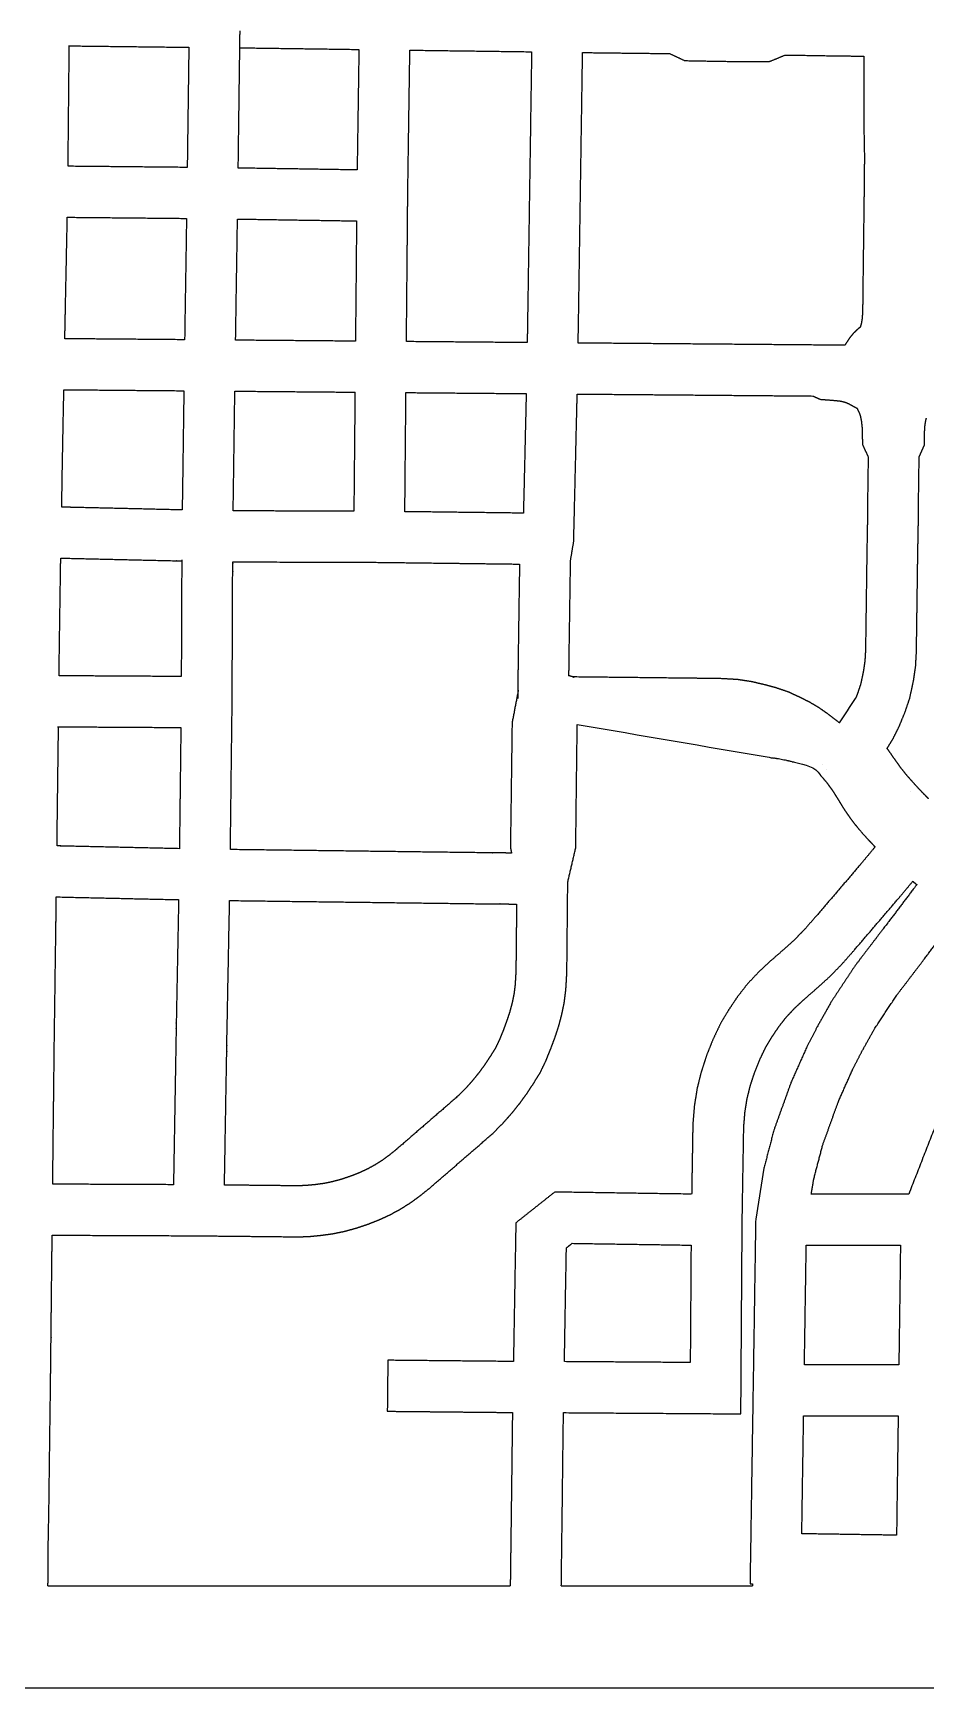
# Model space of a CAD drawing. Header units: millimetres. Extents: x 221 to 753, y -52 to 165.
# Drawn here: x 639.7 to 692.2, y -52.1 to 45.3 of the extents above; entities that cross this region are included whole.
import ezdxf

# ---------------------------------------------------------------- set-up
doc = ezdxf.new("R2010")
doc.units = ezdxf.units.MM
doc.layers.add('Laser$Cut', color=1, linetype='Continuous', true_color=0xff0000)
doc.layers.add('Laser$Outline', color=3, linetype='Continuous', true_color=0x00ff00)

msp = doc.modelspace()

# ---------------------------------------------------------------- linework, layer by layer
at = {"layer": 'Laser$Cut', "lineweight": -3}
msp.add_lwpolyline([(682.658, -21.494), (682.176, -24.481)], dxfattribs=at)
at = {"layer": 'Laser$Cut'}
for points in [[(640.547, -46.069), (667.74, -46.069)], [(670.744, -46.069), (681.986, -46.069)]]:
    msp.add_lwpolyline(points, dxfattribs=at)
at = {"layer": 'Laser$Cut', "lineweight": -3}
for points, degree, knots in [([(651.837, 44.709), (651.84, 44.934), (651.843, 45.159), (651.844, 45.228), (651.845, 45.296)], 2, [65.0078207, 65.0078207, 65.0078207, 65.5844923, 65.5844923, 65.9371968, 65.9371968, 65.9371968]), ([(648.834, 44.466), (648.792, 41.345), (648.751, 38.224), (648.746, 37.81), (648.74, 37.396)], 2, [-80.39662, -80.39662, -80.39662, -78.351669, -78.351669, -78.080235, -78.080235, -78.080235]), ([(661.634, 27.145), (661.654, 29.31), (661.675, 31.474), (661.693, 33.589), (661.711, 35.704), (661.774, 39.999), (661.837, 44.294)], 2, [7.768334, 7.768334, 7.768334, 10.692468, 10.692468, 14.969455, 14.969455, 22.252697, 22.252697, 22.252697]), ([(668.996, 44.199), (668.919, 39.143), (668.843, 34.087), (668.805, 31.526), (668.766, 28.965), (668.752, 28.025), (668.737, 27.085)], 2, [77.97063, 77.97063, 77.97063, 83.486503, 83.486503, 86.280642, 86.280642, 87.30627, 87.30627, 87.30627]), ([(671.737, 27.06), (671.817, 32.316), (671.896, 37.572), (671.946, 40.865), (671.995, 44.157)], 2, [-83.473577, -83.473577, -83.473577, -77.158611, -77.158611, -73.20286, -73.20286, -73.20286]), ([(688.572, 38.045), (688.559, 36.819), (688.547, 35.593), (688.539, 35.018), (688.532, 34.444), (688.511, 32.72), (688.489, 30.996), (688.482, 30.422), (688.475, 29.847), (688.47, 29.434), (688.466, 29.02)], 2, [-13.425015, -13.425015, -13.425015, -9.983866, -9.983866, -9.295636, -9.295636, -7.230946, -7.230946, -6.542717, -6.542717, -3.101568, -3.101568, -3.101568]), ([(641.541, 27.313), (641.548, 27.648), (641.554, 27.983), (641.565, 28.49), (641.575, 28.997), (641.631, 31.73), (641.686, 34.463)], 2, [123.352224, 123.352224, 123.352224, 124.163138, 124.163138, 125.440263, 125.440263, 132.322484, 132.322484, 132.322484]), ([(658.698, 34.245), (658.687, 32.873), (658.675, 31.5), (658.655, 29.335), (658.634, 27.17)], 2, [-13.462077, -13.462077, -13.462077, -10.692468, -10.692468, -7.767332, -7.767332, -7.767332]), ([(641.379, 18.686), (641.387, 19.192), (641.395, 19.697), (641.407, 20.3), (641.418, 20.903), (641.451, 22.609), (641.484, 24.316)], 2, [113.125135, 113.125135, 113.125135, 114.12859, 114.12859, 115.58816, 115.58816, 119.721768, 119.721768, 119.721768]), ([(671.474, 15.388), (671.557, 18.89), (671.64, 22.392), (671.66, 23.226), (671.679, 24.06)], 2, [-97.457199, -97.457199, -97.457199, -89.845228, -89.845228, -88.032413, -88.032413, -88.032413]), ([(658.541, 17.162), (657.834, 17.165), (657.127, 17.167), (654.285, 17.176), (651.444, 17.186)], 2, [16.172062, 16.172062, 16.172062, 16.537045, 16.537045, 18.004142, 18.004142, 18.004142]), ([(641.198, 7.482), (641.216, 8.722), (641.234, 9.961), (641.267, 12.185), (641.3, 14.408)], 2, [104.329357, 104.329357, 104.329357, 105.736058, 105.736058, 108.259437, 108.259437, 108.259437]), ([(641.298, 14.406), (644.678, 14.328), (648.058, 14.249), (648.24, 14.244), (648.422, 14.24)], 2, [-29.469639, -29.469639, -29.469639, -22.550516, -22.550516, -22.177235, -22.177235, -22.177235]), ([(648.423, 14.303), (648.418, 13.924), (648.414, 13.544), (648.402, 10.491), (648.389, 7.439)], 2, [-38.748013, -38.748013, -38.748013, -36.801862, -36.801862, -34.42851, -34.42851, -34.42851]), ([(651.279, -2.739), (651.29, -1.803), (651.301, -0.868), (651.342, 2.522), (651.383, 5.912), (651.398, 9.716), (651.413, 13.519), (651.414, 13.529), (651.414, 13.54), (651.418, 13.863), (651.422, 14.186)], 2, [27.010493, 27.010493, 27.010493, 27.929498, 27.929498, 31.260892, 31.260892, 33.756599, 33.756599, 33.844407, 33.844407, 36.605356, 36.605356, 36.605356]), ([(651.422, 14.186), (652.942, 14.181), (654.463, 14.176), (657.239, 14.167), (660.015, 14.157), (664.149, 14.106), (668.282, 14.054)], 2, [-16.505867, -16.505867, -16.505867, -15.785361, -15.785361, -14.469914, -14.469914, -2.872197, -2.872197, -2.872197]), ([(668.285, 14.054), (668.241, 11.126), (668.198, 8.199), (668.196, 7.815), (668.193, 7.431), (668.19, 6.963), (668.187, 6.495)], 2, [98.988403, 98.988403, 98.988403, 103.633834, 103.633834, 104.894085, 104.894085, 106.430975, 106.430975, 106.430975]), ([(671.193, 7.483), (671.196, 7.825), (671.198, 8.166), (671.207, 8.778), (671.216, 9.389), (671.252, 11.835), (671.289, 14.282)], 2, [-105.77853, -105.77853, -105.77853, -104.894085, -104.894085, -103.633834, -103.633834, -98.592832, -98.592832, -98.592832]), ([(671.415, 7.421), (671.426, 7.418), (671.437, 7.415), (671.447, 7.412), (671.451, 7.411), (671.456, 7.41), (671.46, 7.409), (671.464, 7.408), (671.468, 7.406), (671.472, 7.405), (671.477, 7.404), (671.481, 7.403), (671.485, 7.402), (671.489, 7.4), (671.494, 7.399), (671.498, 7.398)], 3, [13.158811, 13.158811, 13.158811, 13.158811, 14.158811, 14.158811, 14.158811, 15.158811, 15.158811, 15.158811, 16.158811, 16.158811, 16.158811, 17.158811, 17.158811, 17.158811, 18.158811, 18.158811, 18.158811, 18.158811]), ([(641.08, -2.528), (641.085, -2.124), (641.09, -1.719), (641.13, 1.382), (641.169, 4.482)], 2, [90.282566, 90.282566, 90.282566, 90.957905, 90.957905, 96.137642, 96.137642, 96.137642]), ([(648.365, 4.439), (648.348, 2.974), (648.33, 1.509), (648.305, -0.588), (648.279, -2.685)], 2, [-32.970637, -32.970637, -32.970637, -31.260892, -31.260892, -28.813466, -28.813466, -28.813466]), ([(683.383, 2.612), (683.373, 2.613), (683.362, 2.615), (683.352, 2.617), (683.328, 2.622), (683.305, 2.626), (683.282, 2.63)], 3, [25.80119, 25.80119, 25.80119, 25.80119, 26.80119, 26.80119, 26.80119, 27.80119, 27.80119, 27.80119, 27.80119]), ([(683.458, 2.598), (683.453, 2.599), (683.449, 2.599), (683.444, 2.6), (683.44, 2.601), (683.435, 2.602), (683.43, 2.603), (683.426, 2.604), (683.421, 2.604), (683.417, 2.605), (683.412, 2.606), (683.408, 2.607), (683.404, 2.608), (683.399, 2.609), (683.394, 2.61), (683.389, 2.61)], 3, [18.80119, 18.80119, 18.80119, 18.80119, 19.80119, 19.80119, 19.80119, 20.80119, 20.80119, 20.80119, 21.80119, 21.80119, 21.80119, 22.80119, 22.80119, 22.80119, 23.80119, 23.80119, 23.80119, 23.80119]), ([(684.042, 2.484), (684.037, 2.485), (684.033, 2.486), (684.029, 2.486), (684.024, 2.487), (684.019, 2.488), (684.015, 2.489), (684.01, 2.49), (684.006, 2.491), (684.001, 2.492), (683.961, 2.5), (683.88, 2.516), (683.839, 2.524), (683.839, 2.524), (683.676, 2.556), (683.676, 2.556), (683.635, 2.564), (683.553, 2.58), (683.513, 2.587), (683.508, 2.588), (683.503, 2.589), (683.499, 2.59), (683.494, 2.591), (683.49, 2.592), (683.485, 2.593), (683.481, 2.593), (683.476, 2.594), (683.471, 2.595)], 3, [10.303073, 10.303073, 10.303073, 10.303073, 11.303073, 11.303073, 11.303073, 12.303073, 12.303073, 12.303073, 13.303073, 13.303073, 13.303073, 13.468484, 13.468484, 13.468484, 13.634522, 13.634522, 13.634522, 13.80119, 13.80119, 13.80119, 14.80119, 14.80119, 14.80119, 15.80119, 15.80119, 15.80119, 16.80119, 16.80119, 16.80119, 16.80119]), ([(684.082, 2.475), (684.078, 2.476), (684.073, 2.477), (684.069, 2.478), (684.06, 2.48), (684.051, 2.482), (684.042, 2.484)], 3, [7.303073, 7.303073, 7.303073, 7.303073, 8.303073, 8.303073, 8.303073, 9.303073, 9.303073, 9.303073, 9.303073]), ([(684.132, 2.465), (684.125, 2.467), (684.117, 2.468), (684.109, 2.47), (684.105, 2.471), (684.1, 2.472), (684.096, 2.473)], 3, [3.479506, 3.479506, 3.479506, 3.479506, 4.303073, 4.303073, 4.303073, 5.303073, 5.303073, 5.303073, 5.303073]), ([(684.323, 2.425), (684.297, 2.431), (684.243, 2.442), (684.203, 2.45), (684.176, 2.456), (684.163, 2.459), (684.158, 2.46), (684.154, 2.461), (684.149, 2.462), (684.145, 2.462), (684.14, 2.463), (684.136, 2.464)], 3, [0.138902, 0.138902, 0.138902, 0.138902, 0.248281, 0.248281, 0.303073, 0.303073, 0.303073, 1.303073, 1.303073, 1.303073, 2.303073, 2.303073, 2.303073, 2.303073]), ([(687.314, -0.276), (687.417, -0.426), (687.521, -0.577), (687.624, -0.727), (687.727, -0.878)], 2, [4.6997228, 4.6997228, 4.6997228, 5.0637572, 5.0637572, 5.4277917, 5.4277917, 5.4277917]), ([(648.279, -2.69), (644.797, -2.612), (641.316, -2.533), (641.198, -2.531), (641.08, -2.528)], 2, [137.967668, 137.967668, 137.967668, 144.893551, 144.893551, 145.128176, 145.128176, 145.128176]), ([(667.814, -2.948), (667.068, -2.941), (666.322, -2.933), (666.184, -2.931), (666.046, -2.93), (665.241, -2.92), (664.436, -2.91), (657.858, -2.826), (651.279, -2.742)], 2, [117.772953, 117.772953, 117.772953, 121.568065, 121.568065, 122.27017, 122.27017, 123.362333, 123.362333, 132.288321, 132.288321, 132.288321]), ([(691.652, -4.805), (691.601, -4.871), (691.551, -4.937), (690.74, -6.007), (689.93, -7.076), (688.979, -8.322), (688.029, -9.569)], 2, [-18.569549, -18.569549, -18.569549, -18.026001, -18.026001, -16.223401, -16.223401, -12.618201, -12.618201, -12.618201]), ([(640.829, -22.43), (640.846, -20.89), (640.862, -19.35), (640.875, -18.226), (640.889, -17.101), (640.907, -15.477), (640.926, -13.853), (640.979, -10.007), (641.032, -6.16), (641.036, -5.844), (641.04, -5.528)], 2, [77.81296, 77.81296, 77.81296, 81.516307, 81.516307, 83.568828, 83.568828, 86.533581, 86.533581, 88.494879, 88.494879, 88.656047, 88.656047, 88.656047]), ([(648.232, -5.695), (648.159, -9.553), (648.085, -13.412), (648.081, -13.624), (648.077, -13.835), (648.004, -18.148), (647.931, -22.461)], 2, [-25.635869, -25.635869, -25.635869, -13.790943, -13.790943, -13.142226, -13.142226, -1.541926, -1.541926, -1.541926]), ([(650.931, -22.484), (651, -18.416), (651.069, -14.349), (651.072, -14.119), (651.076, -13.888), (651.154, -9.815), (651.232, -5.742)], 2, [1.679577, 1.679577, 1.679577, 13.142226, 13.142226, 13.790943, 13.790943, 24.334171, 24.334171, 24.334171]), ([(651.232, -5.742), (658.622, -5.836), (666.013, -5.93), (666.498, -5.935), (666.984, -5.939), (667.296, -5.942), (667.609, -5.945), (667.86, -5.948), (668.111, -5.951)], 2, [-132.230524, -132.230524, -132.230524, -123.362333, -123.362333, -122.27017, -122.27017, -121.568065, -121.568065, -120.723617, -120.723617, -120.723617]), ([(690.476, -11.308), (691.397, -10.1), (692.318, -8.892), (693.127, -7.824), (693.936, -6.757), (693.991, -6.685), (694.046, -6.613)], 2, [12.618201, 12.618201, 12.618201, 16.223401, 16.223401, 18.026001, 18.026001, 18.619249, 18.619249, 18.619249]), ([(691.18, -23.011), (691.085, -23.012), (690.085, -23.024), (688.968, -23.028), (687.151, -23.026), (686.24, -23.021), (685.444, -23.015)], 3, [-7.843567, -7.843567, -7.843567, -7.843567, -7.530335, -4.542789, -4.160887, -1.535132, -1.535132, -1.535132, -1.535132]), ([(640.559, -43.884), (640.581, -42.864), (640.602, -41.843), (640.651, -38.042), (640.699, -34.241), (640.701, -34.098), (640.703, -33.954), (640.714, -32.968), (640.725, -31.982), (640.76, -28.706), (640.796, -25.43)], 2, [58.938572, 58.938572, 58.938572, 61.447209, 61.447209, 63.864623, 63.864623, 63.955847, 63.955847, 66.327649, 66.327649, 74.205856, 74.205856, 74.205856]), ([(640.796, -25.43), (645.069, -25.449), (649.343, -25.467), (652.342, -25.498), (655.342, -25.53)], 2, [-65.916945, -65.916945, -65.916945, -64.920382, -64.920382, -64.14031, -64.14031, -64.14031]), ([(655.342, -25.53), (655.378, -25.528), (655.414, -25.526), (655.486, -25.523), (655.559, -25.519)], 2, [-64.14031, -64.14031, -64.14031, -61.079491, -61.079491, -54.957852, -54.957852, -54.957852]), ([(655.631, -25.516), (655.739, -25.511), (655.848, -25.505), (655.92, -25.502), (655.992, -25.499)], 2, [-51.897033, -51.897033, -51.897033, -42.714575, -42.714575, -36.592937, -36.592937, -36.592937]), ([(685.149, -26.012), (686.158, -26.021), (687.294, -26.027), (689.142, -26.027), (689.981, -26.024), (690.692, -26.017)], 3, [1.132656, 1.132656, 1.132656, 1.132656, 4.160887, 4.542789, 6.677928, 6.677928, 6.677928, 6.677928]), ([(660.509, -35.791), (662.349, -35.809), (664.189, -35.827), (666.029, -35.846), (667.869, -35.864)], 2, [-175.821933, -175.821933, -175.821933, -170.838698, -170.838698, -165.855463, -165.855463, -165.855463]), ([(667.869, -35.864), (667.827, -39.174), (667.786, -42.484), (667.763, -44.276), (667.74, -46.069)], 2, [-165.855463, -165.855463, -165.855463, -158.313805, -158.313805, -154.230137, -154.230137, -154.230137]), ([(670.744, -46.069), (670.757, -45.047), (670.771, -44.026), (670.821, -39.949), (670.87, -35.873)], 2, [155.587203, 155.587203, 155.587203, 158.313805, 158.313805, 163.833854, 163.833854, 163.833854]), ([(640.547, -46.069), (640.549, -45.999), (640.55, -45.929), (640.551, -45.879), (640.552, -45.829), (640.554, -45.597), (640.556, -45.366), (640.557, -45.22), (640.558, -45.075), (640.559, -44.479), (640.559, -43.884)], 2, [49.41287, 49.41287, 49.41287, 49.88983, 49.88983, 50.228984, 50.228984, 52.906077, 52.906077, 54.583778, 54.583778, 58.938572, 58.938572, 58.938572])]:
    msp.add_open_spline(points, degree=degree, knots=knots, dxfattribs=at)
for points, degree in [([(651.845, 45.296), (651.845, 45.359), (651.846, 45.422)], 2), ([(641.755, 39.826), (641.778, 42.195), (641.801, 44.564)], 2), ([(641.8, 44.546), (645.318, 44.504), (648.835, 44.462)], 2), ([(651.74, 37.356), (651.787, 40.896), (651.834, 44.436)], 2), ([(651.834, 44.707), (651.835, 44.707), (651.836, 44.707), (651.837, 44.707)], 3), ([(651.834, 44.436), (651.835, 44.522), (651.836, 44.607)], 2), ([(651.834, 44.433), (651.836, 44.433), (651.838, 44.433)], 2), ([(651.836, 44.607), (651.836, 44.658), (651.837, 44.709)], 2), ([(651.838, 44.433), (655.337, 44.384), (658.836, 44.335)], 2), ([(658.837, 44.335), (658.785, 40.79), (658.733, 37.245)], 2), ([(658.836, 44.335), (658.836, 44.335), (658.837, 44.335)], 2), ([(661.837, 44.294), (661.839, 44.294), (661.842, 44.294)], 2), ([(661.842, 44.294), (665.418, 44.246), (668.994, 44.199)], 2), ([(668.994, 44.199), (668.995, 44.199), (668.996, 44.199)], 2), ([(671.995, 44.152), (674.552, 44.122), (677.109, 44.093)], 2), ([(677.109, 44.093), (677.555, 43.885), (678.001, 43.678)], 2), ([(682.989, 43.624), (683.451, 43.815), (683.914, 44.006)], 2), ([(683.914, 44.006), (683.916, 44.007), (683.919, 44.008)], 2), ([(683.914, 44.007), (683.917, 44.007), (683.92, 44.007)], 2), ([(683.92, 44.007), (685.471, 43.982), (687.023, 43.957)], 2), ([(687.023, 43.957), (687.784, 43.949), (688.545, 43.94)], 2), ([(688.543, 43.94), (688.537, 42.032), (688.531, 40.123)], 2), ([(678.001, 43.678), (679.252, 43.656), (680.504, 43.634)], 2), ([(680.504, 43.634), (681.746, 43.629), (682.989, 43.624)], 2), ([(688.531, 40.123), (688.552, 39.084), (688.572, 38.045)], 2), ([(641.731, 37.462), (641.743, 38.644), (641.755, 39.826)], 2), ([(641.731, 37.461), (641.731, 37.461), (641.731, 37.462)], 2), ([(648.737, 37.394), (645.234, 37.427), (641.731, 37.461)], 2), ([(648.74, 37.394), (648.739, 37.394), (648.737, 37.394)], 2), ([(648.74, 37.396), (648.74, 37.395), (648.74, 37.394)], 2), ([(658.733, 37.245), (655.236, 37.3), (651.738, 37.356)], 2), ([(658.733, 37.245), (658.733, 37.245), (658.733, 37.245)], 2), ([(641.686, 34.461), (645.194, 34.428), (648.701, 34.394)], 2), ([(648.697, 34.394), (648.642, 30.826), (648.586, 27.258)], 2), ([(651.586, 27.229), (651.642, 30.793), (651.697, 34.357)], 2), ([(651.697, 34.356), (651.697, 34.356), (651.698, 34.356)], 2), ([(651.698, 34.356), (655.198, 34.301), (658.697, 34.245)], 2), ([(658.697, 34.245), (658.698, 34.245), (658.698, 34.245)], 2), ([(658.698, 34.245), (658.698, 34.245), (658.698, 34.245)], 2), ([(688.433, 28.484), (688.41, 28.339), (688.387, 28.193)], 2), ([(688.454, 28.744), (688.443, 28.614), (688.433, 28.484)], 2), ([(688.466, 29.02), (688.46, 28.882), (688.454, 28.744)], 2), ([(648.586, 27.254), (645.064, 27.284), (641.541, 27.313)], 2), ([(687.701, 27.359), (687.559, 27.144), (687.418, 26.929)], 2), ([(687.92, 27.627), (687.81, 27.493), (687.701, 27.359)], 2), ([(688.202, 27.898), (688.061, 27.762), (687.92, 27.627)], 2), ([(688.322, 27.988), (688.262, 27.943), (688.202, 27.898)], 2), ([(688.387, 28.193), (688.354, 28.091), (688.322, 27.988)], 2), ([(648.586, 27.255), (648.586, 27.254), (648.586, 27.254)], 2), ([(648.586, 27.254), (648.586, 27.254), (648.586, 27.254)], 2), ([(658.633, 27.17), (655.109, 27.199), (651.586, 27.229)], 2), ([(658.634, 27.17), (658.634, 27.17), (658.633, 27.17)], 2), ([(658.634, 27.17), (658.634, 27.17), (658.634, 27.17)], 2), ([(668.737, 27.085), (665.184, 27.115), (661.631, 27.145)], 2), ([(661.634, 27.145), (661.634, 27.145), (661.634, 27.145)], 2), ([(687.418, 26.929), (679.577, 26.994), (671.737, 27.06)], 2), ([(641.484, 24.314), (645.013, 24.284), (648.543, 24.254)], 2), ([(648.542, 24.255), (648.493, 20.748), (648.444, 17.24)], 2), ([(651.444, 17.186), (651.493, 20.708), (651.542, 24.229)], 2), ([(651.542, 24.229), (655.077, 24.2), (658.612, 24.17)], 2), ([(658.606, 24.17), (658.574, 20.666), (658.541, 17.162)], 2), ([(661.541, 17.138), (661.574, 20.643), (661.606, 24.147)], 2), ([(661.606, 24.145), (665.143, 24.115), (668.679, 24.086)], 2), ([(661.606, 24.145), (661.606, 24.145), (661.606, 24.145)], 2), ([(668.679, 24.086), (668.596, 20.568), (668.513, 17.051)], 2), ([(671.678, 24.06), (678.611, 24.002), (685.544, 23.944)], 2), ([(685.544, 23.944), (685.759, 23.847), (685.973, 23.75)], 2), ([(685.973, 23.75), (686.442, 23.714), (686.912, 23.677)], 2), ([(686.912, 23.677), (687.058, 23.659), (687.203, 23.641)], 2), ([(687.203, 23.641), (687.262, 23.627), (687.321, 23.614)], 2), ([(687.321, 23.614), (687.407, 23.587), (687.492, 23.56)], 2), ([(687.492, 23.56), (687.565, 23.529), (687.637, 23.497)], 2), ([(687.637, 23.497), (687.898, 23.352), (688.16, 23.206)], 2), ([(688.161, 23.206), (688.156, 23.204), (688.152, 23.202), (688.148, 23.2)], 3), ([(688.148, 23.2), (688.214, 23.061), (688.28, 22.922)], 2), ([(688.16, 23.206), (688.16, 23.206), (688.161, 23.206)], 2), ([(688.28, 22.922), (688.311, 22.821), (688.342, 22.721)], 2), ([(688.342, 22.721), (688.37, 22.568), (688.399, 22.416)], 2), ([(688.399, 22.416), (688.415, 22.255), (688.432, 22.093)], 2), ([(692.145, 22.274), (692.163, 22.374), (692.18, 22.475)], 2), ([(692.18, 22.475), (692.2, 22.562), (692.22, 22.649)], 2), ([(688.432, 22.093), (688.445, 21.587), (688.459, 21.081)], 2), ([(692.107, 21.081), (692.11, 21.452), (692.113, 21.822)], 2), ([(692.113, 21.822), (692.118, 21.946), (692.123, 22.07)], 2), ([(692.123, 22.07), (692.134, 22.172), (692.145, 22.274)], 2), ([(688.459, 21.081), (688.625, 20.727), (688.792, 20.373)], 2), ([(691.795, 20.376), (691.951, 20.729), (692.107, 21.081)], 2), ([(688.792, 20.373), (688.774, 19.064), (688.755, 17.756)], 2), ([(691.755, 17.735), (691.774, 19.055), (691.793, 20.376)], 2), ([(691.793, 20.372), (691.794, 20.374), (691.795, 20.376)], 2), ([(641.36, 17.41), (641.369, 18.048), (641.379, 18.686)], 2), ([(688.755, 17.756), (688.755, 17.356), (688.755, 16.955)], 2), ([(691.755, 16.927), (691.755, 17.331), (691.755, 17.735)], 2), ([(641.359, 17.406), (641.359, 17.408), (641.36, 17.41)], 2), ([(642.375, 17.382), (641.867, 17.394), (641.359, 17.406)], 2), ([(648.444, 17.24), (645.409, 17.311), (642.375, 17.382)], 2), ([(668.513, 17.051), (665.026, 17.095), (661.538, 17.138)], 2), ([(688.755, 16.955), (688.734, 15.819), (688.713, 14.683)], 2), ([(691.746, 16.449), (691.751, 16.688), (691.755, 16.927)], 2), ([(691.727, 15.401), (691.732, 15.687), (691.737, 15.974)], 2), ([(691.737, 15.974), (691.742, 16.211), (691.746, 16.449)], 2), ([(671.289, 14.282), (671.382, 14.835), (671.474, 15.388)], 2), ([(688.713, 14.683), (688.674, 11.843), (688.635, 9.002)], 2), ([(691.705, 14.111), (691.709, 14.373), (691.712, 14.634)], 2), ([(691.712, 14.634), (691.715, 14.794), (691.718, 14.953)], 2), ([(691.718, 14.953), (691.722, 15.177), (691.727, 15.401)], 2), ([(668.282, 14.054), (668.284, 14.054), (668.285, 14.054)], 2), ([(691.69, 13.041), (691.698, 13.576), (691.705, 14.111)], 2), ([(691.671, 11.673), (691.679, 12.204), (691.686, 12.735)], 2), ([(691.686, 12.735), (691.688, 12.888), (691.69, 13.041)], 2), ([(691.651, 10.163), (691.661, 10.896), (691.671, 11.629)], 2), ([(691.671, 11.629), (691.671, 11.651), (691.671, 11.673)], 2), ([(691.633, 8.9), (691.642, 9.532), (691.651, 10.163)], 2), ([(688.635, 9.002), (688.617, 8.681), (688.599, 8.36)], 2), ([(691.588, 8.063), (691.61, 8.481), (691.633, 8.9)], 2), ([(688.599, 8.36), (688.554, 8.044), (688.508, 7.727)], 2), ([(691.462, 7.197), (691.525, 7.63), (691.588, 8.063)], 2), ([(648.385, 7.439), (644.792, 7.461), (641.198, 7.482)], 2), ([(671.415, 7.421), (671.279, 7.459), (671.142, 7.497)], 2), ([(678.613, 7.334), (675.025, 7.374), (671.438, 7.414)], 2), ([(680.185, 7.312), (679.399, 7.323), (678.613, 7.334)], 2), ([(681.111, 7.26), (680.648, 7.286), (680.185, 7.312)], 2), ([(681.934, 7.135), (681.522, 7.197), (681.111, 7.26)], 2), ([(682.711, 6.951), (682.322, 7.043), (681.934, 7.135)], 2), ([(682.935, 6.891), (682.823, 6.921), (682.711, 6.951)], 2), ([(683.346, 6.781), (683.141, 6.836), (682.935, 6.891)], 2), ([(688.346, 6.973), (688.25, 6.687), (688.153, 6.402)], 2), ([(688.508, 7.727), (688.427, 7.35), (688.346, 6.973)], 2), ([(691.243, 6.176), (691.353, 6.686), (691.462, 7.197)], 2), ([(668.213, 6.629), (668.03, 5.671), (667.847, 4.713)], 2), ([(668.187, 6.495), (668.186, 6.323), (668.185, 6.152)], 2), ([(684.096, 6.529), (683.721, 6.655), (683.346, 6.781)], 2), ([(684.746, 6.232), (684.421, 6.38), (684.096, 6.529)], 2), ([(685.338, 5.934), (685.042, 6.083), (684.746, 6.232)], 2), ([(685.908, 5.598), (685.623, 5.766), (685.338, 5.934)], 2), ([(687.109, 4.712), (687.422, 5.189), (687.735, 5.666), (688.047, 6.144)], 3), ([(688.153, 6.402), (688.1, 6.273), (688.047, 6.144)], 2), ([(690.965, 5.352), (691.104, 5.764), (691.243, 6.176)], 2), ([(686.465, 5.208), (686.186, 5.403), (685.908, 5.598)], 2), ([(687.092, 4.728), (686.778, 4.968), (686.465, 5.208)], 2), ([(687.711, 5.399), (687.711, 5.399), (687.711, 5.399)], 2), ([(687.883, 5.744), (687.883, 5.744), (687.883, 5.744)], 2), ([(690.617, 4.503), (690.791, 4.927), (690.965, 5.352)], 2), ([(641.108, 4.483), (641.138, 4.483), (641.169, 4.482)], 2), ([(641.169, 4.482), (644.767, 4.461), (648.365, 4.439)], 2), ([(667.847, 4.713), (667.798, 1.054), (667.749, -2.604)], 2), ([(671.593, -2.634), (671.636, 0.994), (671.68, 4.622)], 2), ([(671.679, 4.622), (675.442, 3.976), (679.205, 3.331), (682.968, 2.685)], 3), ([(687.109, 4.712), (687.1, 4.72), (687.092, 4.728)], 2), ([(690.252, 3.772), (690.434, 4.137), (690.617, 4.503)], 2), ([(689.902, 3.201), (690.077, 3.486), (690.252, 3.772)], 2), ([(689.954, 3.141), (689.928, 3.171), (689.902, 3.201)], 2), ([(690.37, 2.55), (690.162, 2.846), (689.954, 3.141)], 2), ([(682.968, 2.685), (683.052, 2.671), (683.137, 2.656), (683.221, 2.642)], 3), ([(683.258, 2.634), (683.247, 2.636), (683.235, 2.638), (683.224, 2.64)], 3), ([(683.259, 2.635), (683.261, 2.635), (683.263, 2.635), (683.266, 2.634)], 3), ([(683.279, 2.631), (683.274, 2.631), (683.27, 2.632), (683.266, 2.633)], 3), ([(683.383, 2.614), (683.386, 2.614), (683.388, 2.613), (683.39, 2.613)], 3), ([(683.472, 2.599), (683.472, 2.599), (683.472, 2.599), (683.472, 2.599)], 3), ([(684.042, 2.486), (684.043, 2.486), (684.043, 2.486), (684.043, 2.486)], 3), ([(684.086, 2.477), (684.089, 2.476), (684.093, 2.476), (684.096, 2.475)], 3), ([(684.328, 2.424), (684.371, 2.415), (684.415, 2.405), (684.459, 2.396)], 3), ([(684.459, 2.396), (685.082, 2.26), (685.706, 2.124), (685.962, 1.658)], 3), ([(686.092, 2.241), (686.092, 2.241), (686.092, 2.241), (686.092, 2.241)], 3), ([(686.329, 1.988), (686.329, 1.988), (686.329, 1.988), (686.329, 1.988)], 3), ([(690.702, 2.086), (690.536, 2.318), (690.37, 2.55)], 2), ([(691.023, 1.675), (690.863, 1.88), (690.702, 2.086)], 2), ([(685.962, 1.658), (686.148, 1.443), (686.335, 1.227)], 2), ([(686.335, 1.227), (686.425, 1.102), (686.515, 0.978)], 2), ([(686.515, 0.978), (686.594, 0.87), (686.672, 0.763)], 2), ([(691.407, 1.238), (691.215, 1.456), (691.023, 1.675)], 2), ([(691.813, 0.793), (691.61, 1.015), (691.407, 1.238)], 2), ([(686.672, 0.763), (686.75, 0.64), (686.829, 0.516)], 2), ([(686.829, 0.516), (686.9, 0.404), (686.972, 0.291)], 2), ([(686.972, 0.291), (687.049, 0.164), (687.125, 0.037)], 2), ([(687.125, 0.037), (687.22, -0.119), (687.314, -0.276)], 2), ([(691.308, 0.66), (691.308, 0.66), (691.308, 0.66), (691.308, 0.66)], 3), ([(691.921, 0.683), (691.867, 0.738), (691.813, 0.793)], 2), ([(692.028, 0.573), (691.975, 0.628), (691.921, 0.683)], 2), ([(692.136, 0.463), (692.082, 0.518), (692.028, 0.573)], 2), ([(692.351, 0.243), (692.244, 0.353), (692.136, 0.463)], 2), ([(687.727, -0.878), (687.962, -1.183), (688.197, -1.488)], 2), ([(688.197, -1.488), (688.485, -1.811), (688.773, -2.135)], 2), ([(648.279, -2.685), (648.279, -2.688), (648.279, -2.69)], 2), ([(651.279, -2.742), (651.279, -2.742), (651.279, -2.742)], 2), ([(667.749, -2.604), (667.782, -2.776), (667.814, -2.948)], 2), ([(671.124, -4.649), (671.359, -3.641), (671.593, -2.634)], 2), ([(689.197, -2.586), (688.755, -3.118), (688.313, -3.651)], 2), ([(688.773, -2.135), (688.896, -2.265), (689.019, -2.395)], 2), ([(689.019, -2.395), (689.108, -2.49), (689.197, -2.586)], 2), ([(688.313, -3.651), (687.029, -5.151), (685.745, -6.65)], 2), ([(671.074, -9.798), (671.099, -7.224), (671.124, -4.65)], 2), ([(671.124, -4.65), (671.124, -4.649), (671.124, -4.649)], 2), ([(690.607, -5.585), (691.011, -5.098), (691.414, -4.611)], 2), ([(691.372, -4.655), (691.373, -4.656), (691.373, -4.656)], 2), ([(691.376, -4.653), (691.376, -4.653), (691.376, -4.653), (691.376, -4.653)], 3), ([(691.414, -4.611), (691.532, -4.707), (691.65, -4.804)], 2), ([(691.65, -4.804), (691.651, -4.805), (691.652, -4.805)], 2), ([(641.04, -5.528), (644.636, -5.609), (648.232, -5.69)], 2), ([(648.232, -5.69), (648.232, -5.692), (648.232, -5.695)], 2), ([(648.232, -5.69), (648.232, -5.69), (648.232, -5.69)], 2), ([(688.011, -8.616), (689.309, -7.1), (690.607, -5.585)], 2), ([(668.111, -5.947), (668.093, -7.836), (668.074, -9.726)], 2), ([(685.745, -6.65), (685.411, -7.03), (685.077, -7.41)], 2), ([(685.077, -7.41), (684.79, -7.708), (684.503, -8.006)], 2), ([(683.805, -8.641), (683.419, -8.978), (683.033, -9.314)], 2), ([(684.503, -8.006), (684.154, -8.324), (683.805, -8.641)], 2), ([(687.285, -9.443), (687.648, -9.029), (688.011, -8.616)], 2), ([(668.074, -9.726), (668.064, -9.98), (668.055, -10.234)], 2), ([(683.033, -9.314), (682.699, -9.625), (682.364, -9.936)], 2), ([(686.595, -10.158), (686.94, -9.801), (687.285, -9.443)], 2), ([(688.029, -9.569), (687.33, -10.626), (686.63, -11.684)], 2), ([(668.055, -10.234), (668.038, -10.488), (668.02, -10.742)], 2), ([(671.007, -11.035), (671.029, -10.714), (671.051, -10.393)], 2), ([(671.051, -10.393), (671.062, -10.095), (671.074, -9.798)], 2), ([(681.693, -10.649), (681.402, -11.023), (681.111, -11.396)], 2), ([(682.364, -9.936), (682.029, -10.292), (681.693, -10.649)], 2), ([(685.801, -10.882), (686.198, -10.52), (686.595, -10.158)], 2), ([(667.955, -11.254), (667.901, -11.515), (667.847, -11.775)], 2), ([(668.02, -10.742), (667.988, -10.998), (667.955, -11.254)], 2), ([(670.916, -11.75), (670.962, -11.392), (671.007, -11.035)], 2), ([(681.111, -11.396), (680.864, -11.764), (680.617, -12.132)], 2), ([(684.481, -12.064), (684.76, -11.804), (685.04, -11.544)], 2), ([(685.04, -11.544), (685.42, -11.213), (685.801, -10.882)], 2), ([(686.63, -11.684), (686.215, -12.423), (685.8, -13.163)], 2), ([(689.192, -13.247), (689.834, -12.278), (690.476, -11.308)], 2), ([(667.712, -12.283), (667.621, -12.56), (667.529, -12.838)], 2), ([(667.847, -11.775), (667.78, -12.029), (667.712, -12.283)], 2), ([(670.589, -13.139), (670.678, -12.801), (670.768, -12.464)], 2), ([(670.768, -12.464), (670.842, -12.107), (670.916, -11.75)], 2), ([(680.617, -12.132), (680.373, -12.535), (680.128, -12.938)], 2), ([(683.542, -13.157), (683.758, -12.88), (683.974, -12.603)], 2), ([(683.974, -12.603), (684.227, -12.334), (684.481, -12.064)], 2), ([(667.315, -13.413), (667.248, -13.575), (667.182, -13.737)], 2), ([(667.529, -12.838), (667.422, -13.126), (667.315, -13.413)], 2), ([(670.36, -13.832), (670.474, -13.485), (670.589, -13.139)], 2), ([(680.128, -12.938), (679.902, -13.409), (679.677, -13.88)], 2), ([(683.146, -13.747), (683.344, -13.452), (683.542, -13.157)], 2), ([(685.8, -13.163), (685.496, -13.754), (685.192, -14.345)], 2), ([(688.443, -14.584), (688.818, -13.915), (689.192, -13.247)], 2), ([(666.865, -14.43), (666.718, -14.665), (666.571, -14.9)], 2), ([(667.101, -13.939), (666.983, -14.184), (666.865, -14.43)], 2), ([(667.182, -13.737), (667.143, -13.834), (667.105, -13.931)], 2), ([(670.034, -14.688), (670.072, -14.598), (670.109, -14.507)], 2), ([(670.109, -14.507), (670.234, -14.169), (670.36, -13.832)], 2), ([(679.677, -13.88), (679.482, -14.365), (679.287, -14.85)], 2), ([(682.425, -15.087), (682.597, -14.727), (682.77, -14.367)], 2), ([(682.77, -14.367), (682.958, -14.057), (683.146, -13.747)], 2), ([(685.192, -14.345), (684.722, -15.4), (684.253, -16.455)], 2), ([(687.898, -15.642), (688.17, -15.113), (688.443, -14.584)], 2), ([(666.231, -15.416), (666.067, -15.641), (665.903, -15.866)], 2), ([(666.571, -14.9), (666.401, -15.158), (666.231, -15.416)], 2), ([(669.496, -15.879), (669.673, -15.513), (669.85, -15.147)], 2), ([(669.85, -15.147), (669.905, -15.007), (669.96, -14.868)], 2), ([(669.963, -14.863), (669.962, -14.862), (669.962, -14.862), (669.962, -14.862)], 3), ([(669.963, -14.863), (669.998, -14.775), (670.034, -14.688)], 2), ([(679.287, -14.85), (679.129, -15.339), (678.97, -15.828)], 2), ([(682.109, -15.873), (682.267, -15.48), (682.425, -15.087)], 2), ([(694.15, -15.399), (692.666, -19.205), (691.182, -23.011)], 2), ([(665.508, -16.355), (665.318, -16.568), (665.128, -16.78)], 2), ([(665.903, -15.866), (665.705, -16.111), (665.508, -16.355)], 2), ([(668.696, -17.128), (668.896, -16.824), (669.097, -16.52)], 2), ([(669.097, -16.52), (669.297, -16.199), (669.496, -15.879)], 2), ([(678.97, -15.828), (678.849, -16.318), (678.728, -16.808)], 2), ([(681.857, -16.652), (681.983, -16.263), (682.109, -15.873)], 2), ([(684.253, -16.455), (683.748, -17.856), (683.243, -19.257)], 2), ([(687.038, -17.575), (687.468, -16.608), (687.898, -15.642)], 2), ([(664.663, -17.251), (662.871, -18.805), (661.078, -20.358)], 2), ([(665.128, -16.78), (664.895, -17.015), (664.663, -17.251)], 2), ([(668.282, -17.694), (668.489, -17.411), (668.696, -17.128)], 2), ([(678.728, -16.808), (678.646, -17.324), (678.565, -17.84)], 2), ([(681.546, -18.194), (681.609, -17.798), (681.671, -17.403)], 2), ([(681.671, -17.403), (681.764, -17.027), (681.857, -16.652)], 2), ([(667.315, -18.835), (667.555, -18.567), (667.794, -18.299)], 2), ([(667.794, -18.299), (668.038, -17.996), (668.282, -17.694)], 2), ([(678.565, -17.84), (678.522, -18.38), (678.478, -18.919)], 2), ([(681.476, -19.064), (681.511, -18.629), (681.546, -18.194)], 2), ([(686.112, -20.147), (686.575, -18.861), (687.038, -17.575)], 2), ([(663.001, -22.662), (664.859, -21.051), (666.717, -19.441)], 2), ([(666.717, -19.441), (667.016, -19.138), (667.315, -18.835)], 2), ([(678.478, -18.919), (678.444, -20.968), (678.41, -23.018)], 2), ([(681.385, -24.551), (681.43, -21.808), (681.476, -19.064)], 2), ([(683.243, -19.257), (682.951, -20.376), (682.658, -21.494)], 2), ([(661.078, -20.358), (660.849, -20.542), (660.62, -20.726)], 2), ([(685.595, -22.123), (685.853, -21.135), (686.112, -20.147)], 2), ([(659.785, -21.296), (659.569, -21.415), (659.352, -21.533)], 2), ([(660.207, -21.028), (659.996, -21.162), (659.785, -21.296)], 2), ([(660.62, -20.726), (660.414, -20.877), (660.207, -21.028)], 2), ([(656.789, -22.388), (656.535, -22.423), (656.282, -22.458)], 2), ([(657.294, -22.284), (657.042, -22.336), (656.789, -22.388)], 2), ([(657.795, -22.147), (657.544, -22.215), (657.294, -22.284)], 2), ([(658.35, -21.962), (658.072, -22.054), (657.795, -22.147)], 2), ([(658.874, -21.757), (658.612, -21.859), (658.35, -21.962)], 2), ([(659.352, -21.533), (659.113, -21.645), (658.874, -21.757)], 2), ([(685.446, -23.015), (685.52, -22.569), (685.595, -22.123)], 2), ([(647.931, -22.461), (644.38, -22.446), (640.829, -22.43)], 2), ([(655.286, -22.529), (653.109, -22.506), (650.931, -22.484)], 2), ([(655.779, -22.505), (655.532, -22.517), (655.286, -22.529)], 2), ([(656.282, -22.458), (656.031, -22.482), (655.779, -22.505)], 2), ([(661.898, -23.508), (662.171, -23.308), (662.445, -23.108)], 2), ([(662.445, -23.108), (662.723, -22.885), (663.001, -22.662)], 2), ([(670.356, -22.895), (669.212, -23.801), (668.068, -24.708)], 2), ([(678.41, -23.018), (674.383, -22.956), (670.356, -22.895)], 2), ([(691.182, -23.011), (691.182, -23.011), (691.181, -23.011)], 2), ([(660.057, -24.515), (660.384, -24.363), (660.71, -24.21)], 2), ([(660.71, -24.21), (661.011, -24.045), (661.311, -23.881)], 2), ([(661.311, -23.881), (661.605, -23.694), (661.898, -23.508)], 2), ([(682.196, -24.257), (682.202, -24.258), (682.207, -24.259), (682.212, -24.259)], 3), ([(657.297, -25.346), (657.645, -25.274), (657.993, -25.203)], 2), ([(657.993, -25.203), (658.329, -25.111), (658.666, -25.019)], 2), ([(658.666, -25.019), (659.018, -24.901), (659.371, -24.784)], 2), ([(659.371, -24.784), (659.714, -24.65), (660.057, -24.515)], 2), ([(668.068, -24.708), (667.997, -28.785), (667.927, -32.862)], 2), ([(681.306, -35.945), (681.345, -30.248), (681.385, -24.551)], 2), ([(682.176, -24.481), (682.01, -35.217), (681.843, -45.953)], 2), ([(655.559, -25.519), (655.595, -25.518), (655.631, -25.516)], 2), ([(655.992, -25.499), (656.31, -25.468), (656.628, -25.438)], 2), ([(656.628, -25.438), (656.963, -25.392), (657.297, -25.346)], 2), ([(670.927, -32.873), (670.985, -29.525), (671.043, -26.178)], 2), ([(671.043, -26.178), (671.212, -26.044), (671.38, -25.911)], 2), ([(671.38, -25.911), (674.877, -25.964), (678.374, -26.018)], 2), ([(678.374, -26.018), (678.351, -29.471), (678.327, -32.924)], 2), ([(685.043, -33.058), (685.098, -29.535), (685.153, -26.012)], 2), ([(690.692, -26.017), (690.645, -29.54), (690.597, -33.063)], 2), ([(660.538, -32.791), (660.528, -33.791), (660.518, -34.791), (660.509, -35.791)], 3), ([(667.927, -32.864), (664.232, -32.828), (660.538, -32.791)], 2), ([(667.927, -32.862), (667.927, -32.863), (667.927, -32.864)], 2), ([(670.927, -32.873), (670.927, -32.873), (670.927, -32.873)], 2), ([(678.327, -32.924), (674.627, -32.899), (670.927, -32.873)], 2), ([(690.597, -33.067), (687.82, -33.063), (685.043, -33.058)], 2), ([(690.597, -33.063), (690.597, -33.065), (690.597, -33.067)], 2), ([(670.869, -35.873), (676.087, -35.909), (681.306, -35.945)], 2), ([(684.889, -42.999), (684.943, -39.529), (684.997, -36.058)], 2), ([(684.997, -36.058), (687.777, -36.062), (690.557, -36.067)], 2), ([(690.557, -36.066), (690.509, -39.576), (690.462, -43.085)], 2), ([(690.462, -43.085), (687.676, -43.042), (684.889, -42.999)], 2), ([(681.843, -45.953), (681.916, -45.954), (681.989, -45.955)], 2), ([(681.989, -45.955), (681.988, -46.012), (681.986, -46.069)], 2)]:
    msp.add_open_spline(points, degree=degree, dxfattribs=at)
at = {"layer": 'Laser$Outline'}
msp.add_lwpolyline([(752.791, -52.069), (752.791, 165.131), (220.791, 165.131), (220.791, -52.069)], close=True, dxfattribs=at)

doc.saveas('drawing.dxf')
